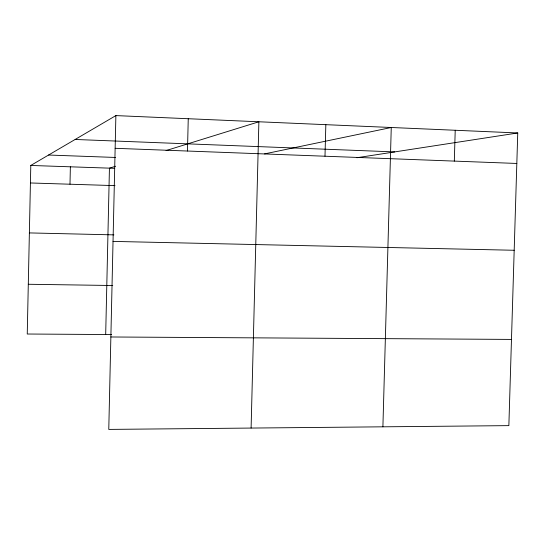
<?xml version="1.0" encoding="UTF-8"?>
<svg xmlns="http://www.w3.org/2000/svg" width="545" height="545" viewBox="0 0 545 545"><rect width="100%" height="100%" fill="white"/><g stroke="black" fill="none" stroke-linecap="round" stroke-linejoin="round"><path stroke-width="0.82" d="M115.881 115.595L108.775 429.406L508.86 425.631L517.75 132.966L115.881 115.595L30.793 165.448L27.25 334.017L111.63 334.562M69.992 184.217L70.373 166.811M105.689 334.521L109.436 168.153L115.615 166.232M187.473 151.033L188.25 118.721M251.102 428.063L258.882 121.78L166.048 150.583M324.99 156.224L325.835 124.669M382.897 426.824L391.262 127.503L264.536 153.901M454.319 161.102L455.218 130.262M356.934 157.723L517.75 132.966M110.867 336.98L511.482 339.412M28.299 284.265L112.74 285.512M113.033 241.401L514.187 250.271M29.375 232.913L113.885 234.875M30.425 182.97L115.002 185.634M30.793 165.448L114.545 168.323M48.573 155.032L115.479 157.457M115.138 148.301L516.823 163.459M75.142 139.465L394.689 151.912"/></g></svg>
